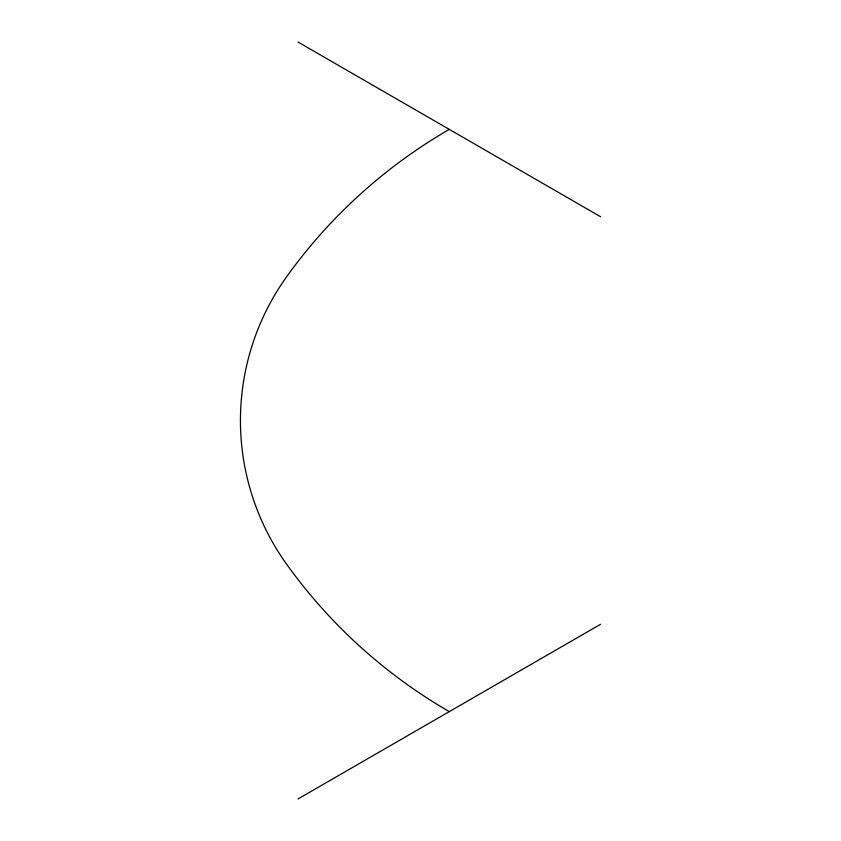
<?xml version="1.0" encoding="UTF-8"?>
<svg xmlns="http://www.w3.org/2000/svg" width="841" height="841" viewBox="0 0 841 841"><rect width="100%" height="100%" fill="white"/><g stroke="black" fill="none" stroke-linecap="round" stroke-linejoin="round"><path stroke-width="1.26" d="M298.029 798.95L600.558 624.285M298.029 42.05L600.558 216.715M449.294 129.388A520.295 520.295 0 0 0 286.697 276.678A246.728 246.728 0 0 0 286.697 564.322A520.295 520.295 0 0 0 449.294 711.612"/></g></svg>
